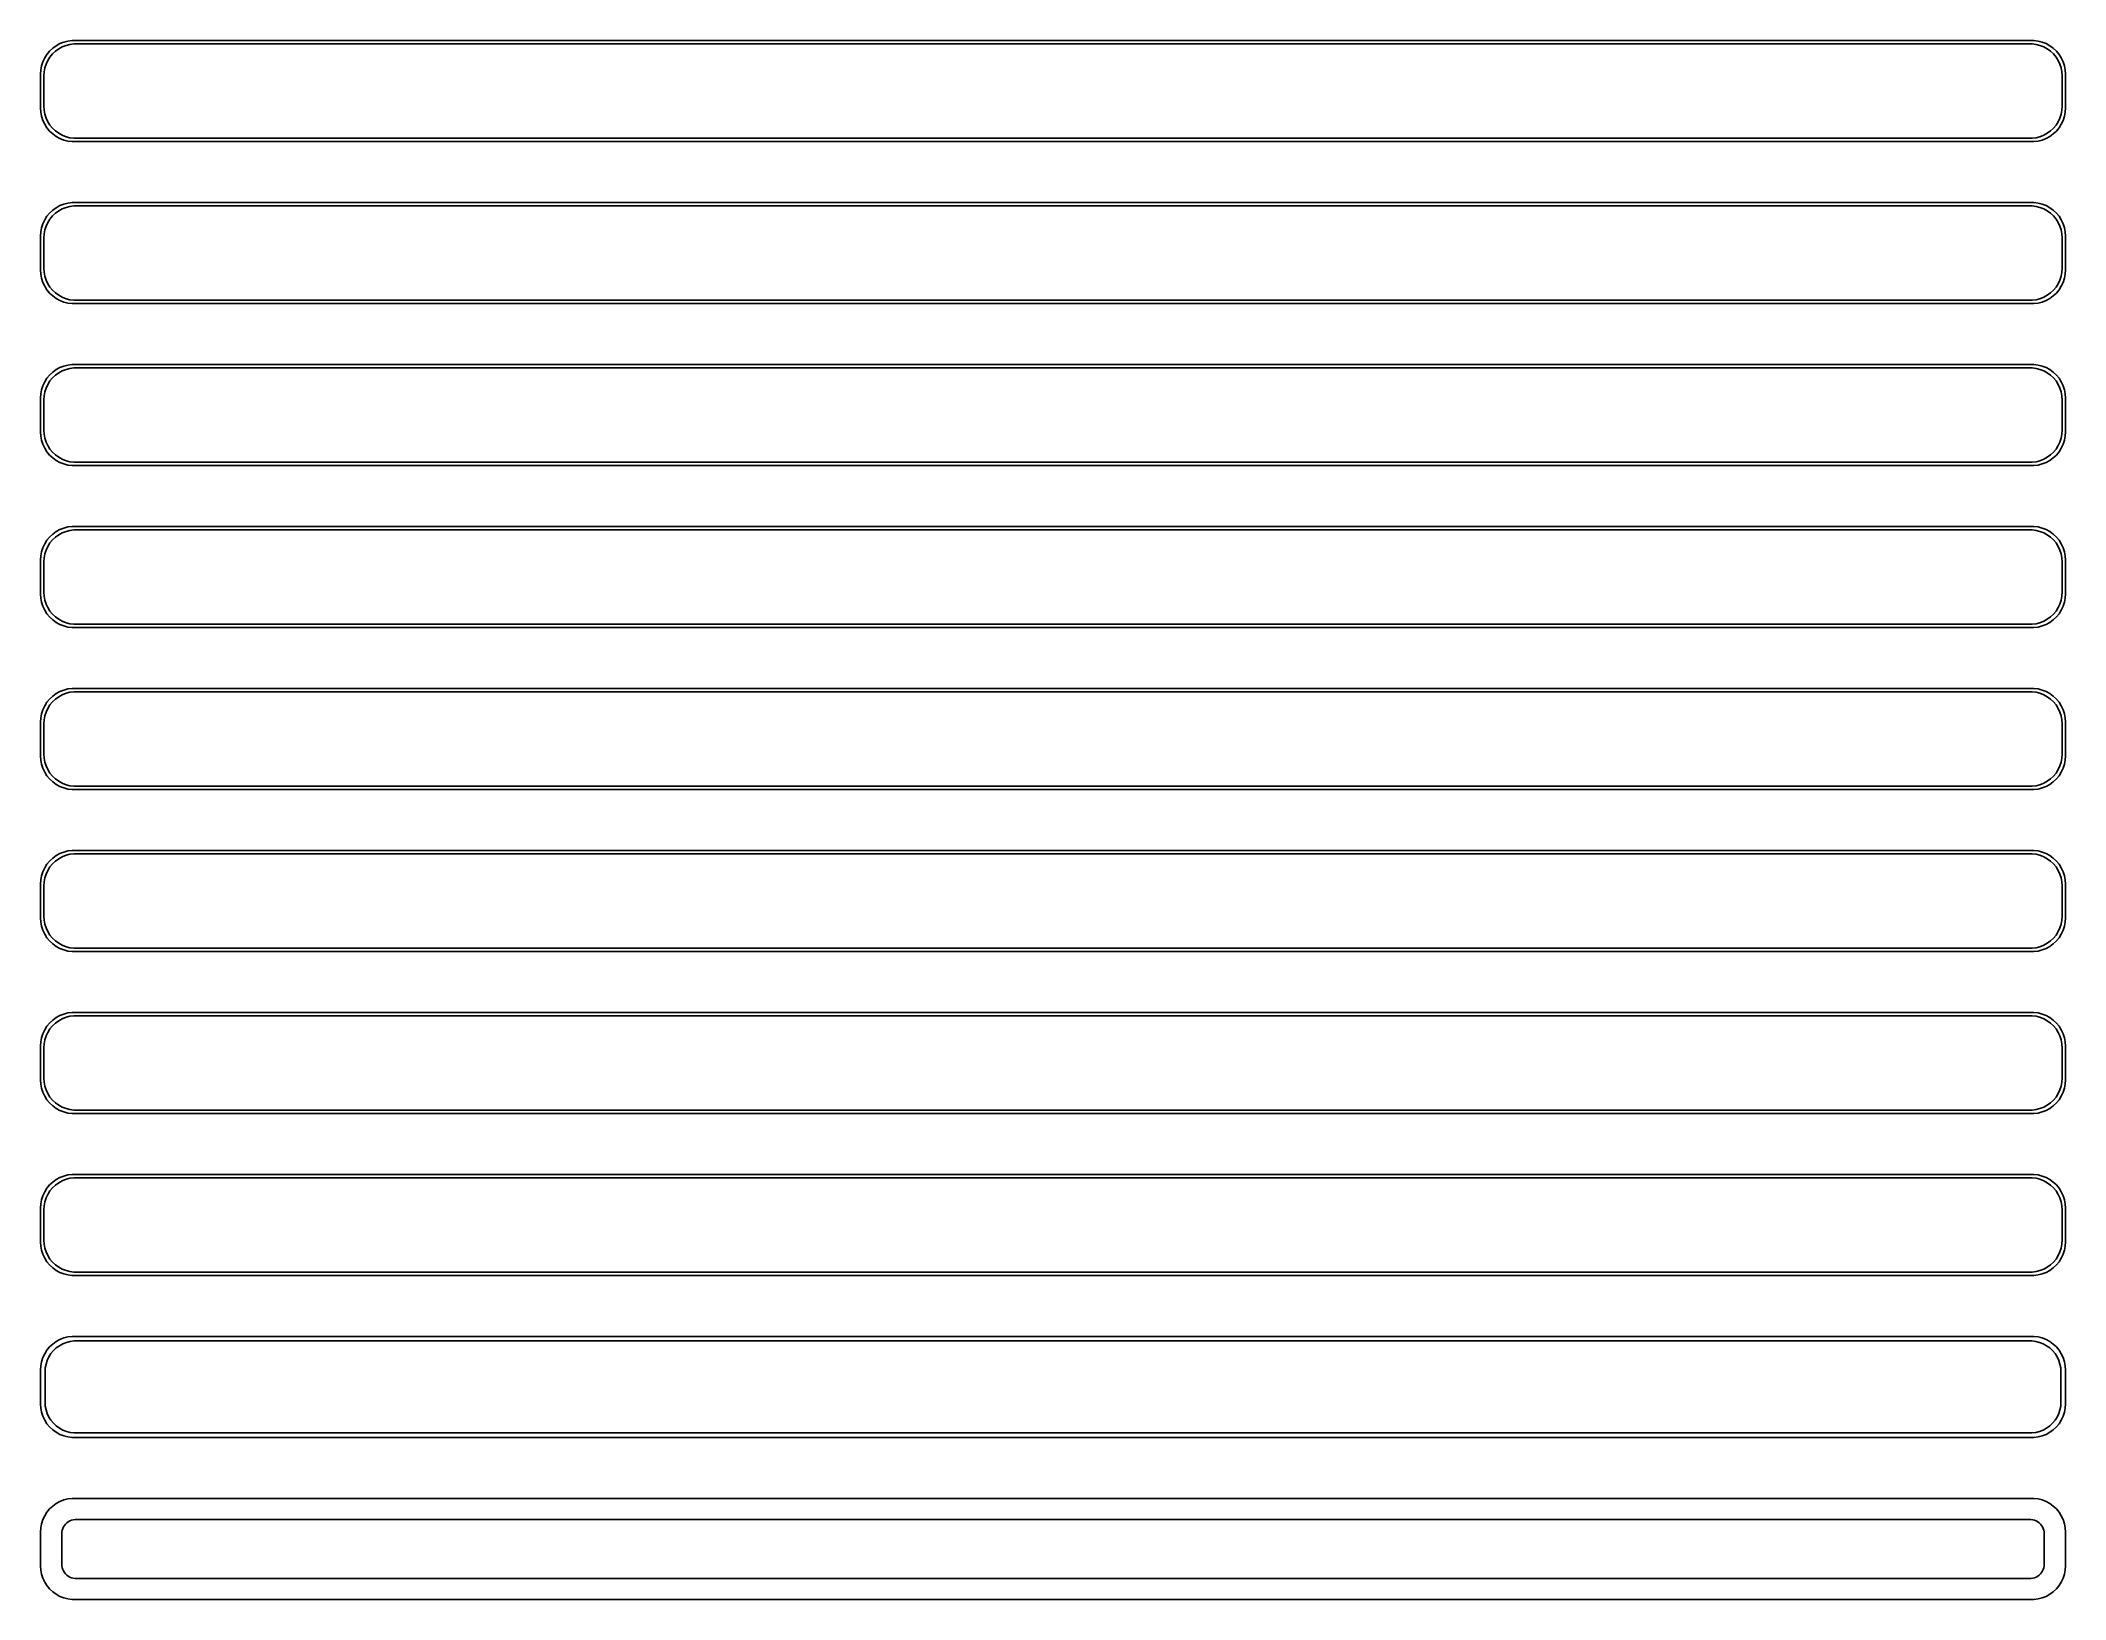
# Model space of a CAD drawing. Header units: metres. Extents: x -150 to 150, y 233 to 463.
import ezdxf

# ---------------------------------------------------------------- set-up
doc = ezdxf.new("R2010")
doc.units = ezdxf.units.M

msp = doc.modelspace()

# ---------------------------------------------------------------- linework, layer by layer
for p, q in [((-148.187, 462.353), (-148.645, 461.923)), ((-147.679, 462.722), (-148.187, 462.353)), ((-147.778, 461.91), (-147.295, 462.261)), ((-147.129, 463.024), (-147.679, 462.722)), ((-147.295, 462.261), (-146.772, 462.548)), ((-146.545, 463.255), (-147.129, 463.024)), ((-146.772, 462.548), (-146.218, 462.768)), ((-145.937, 463.411), (-146.545, 463.255)), ((-146.218, 462.768), (-145.64, 462.916)), ((-145.314, 463.49), (-145.937, 463.411)), ((-145.64, 462.916), (-145.048, 462.991)), ((145.314, 463.49), (-145.314, 463.49)), ((-145.048, 462.991), (145.048, 462.991)), ((145.048, 462.991), (145.64, 462.916)), ((145.937, 463.411), (145.314, 463.49)), ((145.64, 462.916), (146.218, 462.768)), ((146.545, 463.255), (145.937, 463.411)), ((146.218, 462.768), (146.772, 462.548)), ((147.129, 463.024), (146.545, 463.255)), ((146.772, 462.548), (147.295, 462.261)), ((147.679, 462.722), (147.129, 463.024)), ((147.295, 462.261), (147.778, 461.91)), ((148.187, 462.353), (147.679, 462.722)), ((148.645, 461.923), (148.187, 462.353)), ((-149.961, 459.127), (-150, 458.5)), ((-149.843, 459.743), (-149.961, 459.127)), ((-149.649, 460.341), (-149.843, 459.743)), ((-149.382, 460.909), (-149.649, 460.341)), ((-149.463, 458.845), (-149.351, 459.431)), ((-149.045, 461.439), (-149.382, 460.909)), ((-149.351, 459.431), (-149.166, 459.999)), ((-149.166, 459.999), (-148.912, 460.538)), ((-148.645, 461.923), (-149.045, 461.439)), ((-148.912, 460.538), (-148.593, 461.042)), ((-148.593, 461.042), (-148.213, 461.502)), ((-148.213, 461.502), (-147.778, 461.91)), ((147.778, 461.91), (148.213, 461.502)), ((148.213, 461.502), (148.593, 461.042)), ((148.593, 461.042), (148.912, 460.538)), ((149.045, 461.439), (148.645, 461.923)), ((148.912, 460.538), (149.166, 459.999)), ((149.382, 460.909), (149.045, 461.439)), ((149.166, 459.999), (149.351, 459.431)), ((149.351, 459.431), (149.463, 458.845)), ((149.649, 460.341), (149.382, 460.909)), ((149.843, 459.743), (149.649, 460.341)), ((149.961, 459.127), (149.843, 459.743)), ((150, 458.5), (149.961, 459.127)), ((-150, 458.5), (-150, 453.5)), ((-149.5, 458.25), (-149.463, 458.845)), ((-149.5, 453.75), (-149.5, 458.25)), ((149.463, 458.845), (149.5, 458.25)), ((149.5, 458.25), (149.5, 453.75)), ((150, 453.5), (150, 458.5)), ((-150, 453.5), (-149.961, 452.873)), ((-149.463, 453.155), (-149.5, 453.75)), ((-149.351, 452.569), (-149.463, 453.155)), ((149.463, 453.155), (149.351, 452.569)), ((149.5, 453.75), (149.463, 453.155)), ((149.961, 452.873), (150, 453.5)), ((-149.961, 452.873), (-149.843, 452.257)), ((-149.843, 452.257), (-149.649, 451.659)), ((-149.649, 451.659), (-149.382, 451.091)), ((-149.382, 451.091), (-149.045, 450.561)), ((-149.166, 452.001), (-149.351, 452.569)), ((-148.912, 451.462), (-149.166, 452.001)), ((-149.045, 450.561), (-148.645, 450.077)), ((-148.593, 450.958), (-148.912, 451.462)), ((-148.645, 450.077), (-148.187, 449.647)), ((-148.213, 450.498), (-148.593, 450.958)), ((-147.778, 450.09), (-148.213, 450.498)), ((-147.295, 449.739), (-147.778, 450.09)), ((147.778, 450.09), (147.295, 449.739)), ((148.213, 450.498), (147.778, 450.09)), ((148.187, 449.647), (148.645, 450.077)), ((148.593, 450.958), (148.213, 450.498)), ((148.912, 451.462), (148.593, 450.958)), ((148.645, 450.077), (149.045, 450.561)), ((149.166, 452.001), (148.912, 451.462)), ((149.045, 450.561), (149.382, 451.091)), ((149.351, 452.569), (149.166, 452.001)), ((149.382, 451.091), (149.649, 451.659)), ((149.649, 451.659), (149.843, 452.257)), ((149.843, 452.257), (149.961, 452.873)), ((-148.187, 449.647), (-147.679, 449.278)), ((-147.679, 449.278), (-147.129, 448.976)), ((-146.772, 449.452), (-147.295, 449.739)), ((-147.129, 448.976), (-146.545, 448.745)), ((-146.218, 449.232), (-146.772, 449.452)), ((-146.545, 448.745), (-145.937, 448.589)), ((-145.64, 449.084), (-146.218, 449.232)), ((-145.937, 448.589), (-145.314, 448.51)), ((-145.048, 449.009), (-145.64, 449.084)), ((-145.314, 448.51), (145.314, 448.51)), ((145.048, 449.009), (-145.048, 449.009)), ((145.64, 449.084), (145.048, 449.009)), ((145.314, 448.51), (145.937, 448.589)), ((146.218, 449.232), (145.64, 449.084)), ((145.937, 448.589), (146.545, 448.745)), ((146.772, 449.452), (146.218, 449.232)), ((146.545, 448.745), (147.129, 448.976)), ((147.295, 449.739), (146.772, 449.452)), ((147.129, 448.976), (147.679, 449.278)), ((147.679, 449.278), (148.187, 449.647)), ((-148.187, 438.353), (-148.645, 437.923)), ((-147.679, 438.722), (-148.187, 438.353)), ((-147.778, 437.91), (-147.295, 438.261)), ((-147.129, 439.024), (-147.679, 438.722)), ((-147.295, 438.261), (-146.772, 438.548)), ((-146.545, 439.255), (-147.129, 439.024)), ((-146.772, 438.548), (-146.218, 438.768)), ((-145.937, 439.411), (-146.545, 439.255)), ((-146.218, 438.768), (-145.64, 438.916)), ((-145.314, 439.49), (-145.937, 439.411)), ((-145.64, 438.916), (-145.048, 438.991)), ((145.314, 439.49), (-145.314, 439.49)), ((-145.048, 438.991), (145.048, 438.991)), ((145.048, 438.991), (145.64, 438.916)), ((145.937, 439.411), (145.314, 439.49)), ((145.64, 438.916), (146.218, 438.768)), ((146.545, 439.255), (145.937, 439.411)), ((146.218, 438.768), (146.772, 438.548)), ((147.129, 439.024), (146.545, 439.255)), ((146.772, 438.548), (147.295, 438.261)), ((147.679, 438.722), (147.129, 439.024)), ((147.295, 438.261), (147.778, 437.91)), ((148.187, 438.353), (147.679, 438.722)), ((148.645, 437.923), (148.187, 438.353)), ((-149.961, 435.127), (-150, 434.5)), ((-149.843, 435.743), (-149.961, 435.127)), ((-149.649, 436.341), (-149.843, 435.743)), ((-149.382, 436.909), (-149.649, 436.341)), ((-149.463, 434.845), (-149.351, 435.431)), ((-149.045, 437.439), (-149.382, 436.909)), ((-149.351, 435.431), (-149.166, 435.999)), ((-149.166, 435.999), (-148.912, 436.538)), ((-148.645, 437.923), (-149.045, 437.439)), ((-148.912, 436.538), (-148.593, 437.042)), ((-148.593, 437.042), (-148.213, 437.502)), ((-148.213, 437.502), (-147.778, 437.91)), ((147.778, 437.91), (148.213, 437.502)), ((148.213, 437.502), (148.593, 437.042)), ((148.593, 437.042), (148.912, 436.538)), ((149.045, 437.439), (148.645, 437.923)), ((148.912, 436.538), (149.166, 435.999)), ((149.382, 436.909), (149.045, 437.439)), ((149.166, 435.999), (149.351, 435.431)), ((149.351, 435.431), (149.463, 434.845)), ((149.649, 436.341), (149.382, 436.909)), ((149.843, 435.743), (149.649, 436.341)), ((149.961, 435.127), (149.843, 435.743)), ((150, 434.5), (149.961, 435.127)), ((-150, 434.5), (-150, 429.5)), ((-149.5, 434.25), (-149.463, 434.845)), ((-149.5, 429.75), (-149.5, 434.25)), ((149.463, 434.845), (149.5, 434.25)), ((149.5, 434.25), (149.5, 429.75)), ((150, 429.5), (150, 434.5)), ((-150, 429.5), (-149.961, 428.873)), ((-149.463, 429.155), (-149.5, 429.75)), ((-149.351, 428.569), (-149.463, 429.155)), ((149.463, 429.155), (149.351, 428.569)), ((149.5, 429.75), (149.463, 429.155)), ((149.961, 428.873), (150, 429.5)), ((-149.961, 428.873), (-149.843, 428.257)), ((-149.843, 428.257), (-149.649, 427.659)), ((-149.649, 427.659), (-149.382, 427.091)), ((-149.382, 427.091), (-149.045, 426.561)), ((-149.166, 428.001), (-149.351, 428.569)), ((-148.912, 427.462), (-149.166, 428.001)), ((-149.045, 426.561), (-148.645, 426.077)), ((-148.593, 426.958), (-148.912, 427.462)), ((-148.645, 426.077), (-148.187, 425.647)), ((-148.213, 426.498), (-148.593, 426.958)), ((-147.778, 426.09), (-148.213, 426.498)), ((-147.295, 425.739), (-147.778, 426.09)), ((147.778, 426.09), (147.295, 425.739)), ((148.213, 426.498), (147.778, 426.09)), ((148.187, 425.647), (148.645, 426.077)), ((148.593, 426.958), (148.213, 426.498)), ((148.912, 427.462), (148.593, 426.958)), ((148.645, 426.077), (149.045, 426.561)), ((149.166, 428.001), (148.912, 427.462)), ((149.045, 426.561), (149.382, 427.091)), ((149.351, 428.569), (149.166, 428.001)), ((149.382, 427.091), (149.649, 427.659)), ((149.649, 427.659), (149.843, 428.257)), ((149.843, 428.257), (149.961, 428.873)), ((-148.187, 425.647), (-147.679, 425.278)), ((-147.679, 425.278), (-147.129, 424.976)), ((-146.772, 425.452), (-147.295, 425.739)), ((-147.129, 424.976), (-146.545, 424.745)), ((-146.218, 425.232), (-146.772, 425.452)), ((-146.545, 424.745), (-145.937, 424.589)), ((-145.64, 425.084), (-146.218, 425.232)), ((-145.937, 424.589), (-145.314, 424.51)), ((-145.048, 425.009), (-145.64, 425.084)), ((-145.314, 424.51), (145.314, 424.51)), ((145.048, 425.009), (-145.048, 425.009)), ((145.64, 425.084), (145.048, 425.009)), ((145.314, 424.51), (145.937, 424.589)), ((146.218, 425.232), (145.64, 425.084)), ((145.937, 424.589), (146.545, 424.745)), ((146.772, 425.452), (146.218, 425.232)), ((146.545, 424.745), (147.129, 424.976)), ((147.295, 425.739), (146.772, 425.452)), ((147.129, 424.976), (147.679, 425.278)), ((147.679, 425.278), (148.187, 425.647)), ((-148.187, 414.353), (-148.645, 413.923)), ((-147.679, 414.722), (-148.187, 414.353)), ((-147.778, 413.91), (-147.295, 414.261)), ((-147.129, 415.024), (-147.679, 414.722)), ((-147.295, 414.261), (-146.772, 414.548)), ((-146.545, 415.255), (-147.129, 415.024)), ((-146.772, 414.548), (-146.218, 414.768)), ((-145.937, 415.411), (-146.545, 415.255)), ((-146.218, 414.768), (-145.64, 414.916)), ((-145.314, 415.49), (-145.937, 415.411)), ((-145.64, 414.916), (-145.048, 414.991)), ((145.314, 415.49), (-145.314, 415.49)), ((-145.048, 414.991), (145.048, 414.991)), ((145.048, 414.991), (145.64, 414.916)), ((145.937, 415.411), (145.314, 415.49)), ((145.64, 414.916), (146.218, 414.768)), ((146.545, 415.255), (145.937, 415.411)), ((146.218, 414.768), (146.772, 414.548)), ((147.129, 415.024), (146.545, 415.255)), ((146.772, 414.548), (147.295, 414.261)), ((147.679, 414.722), (147.129, 415.024)), ((147.295, 414.261), (147.778, 413.91)), ((148.187, 414.353), (147.679, 414.722)), ((148.645, 413.923), (148.187, 414.353)), ((-149.961, 411.127), (-150, 410.5)), ((-149.843, 411.743), (-149.961, 411.127)), ((-149.649, 412.341), (-149.843, 411.743)), ((-149.382, 412.909), (-149.649, 412.341)), ((-149.463, 410.845), (-149.351, 411.431)), ((-149.045, 413.439), (-149.382, 412.909)), ((-149.351, 411.431), (-149.166, 411.999)), ((-149.166, 411.999), (-148.912, 412.538)), ((-148.645, 413.923), (-149.045, 413.439)), ((-148.912, 412.538), (-148.593, 413.042)), ((-148.593, 413.042), (-148.213, 413.502)), ((-148.213, 413.502), (-147.778, 413.91)), ((147.778, 413.91), (148.213, 413.502)), ((148.213, 413.502), (148.593, 413.042)), ((148.593, 413.042), (148.912, 412.538)), ((149.045, 413.439), (148.645, 413.923)), ((148.912, 412.538), (149.166, 411.999)), ((149.382, 412.909), (149.045, 413.439)), ((149.166, 411.999), (149.351, 411.431)), ((149.351, 411.431), (149.463, 410.845)), ((149.649, 412.341), (149.382, 412.909)), ((149.843, 411.743), (149.649, 412.341)), ((149.961, 411.127), (149.843, 411.743)), ((150, 410.5), (149.961, 411.127)), ((-150, 410.5), (-150, 405.5)), ((-149.5, 410.25), (-149.463, 410.845)), ((-149.5, 405.75), (-149.5, 410.25)), ((149.463, 410.845), (149.5, 410.25)), ((149.5, 410.25), (149.5, 405.75)), ((150, 405.5), (150, 410.5)), ((-150, 405.5), (-149.961, 404.873)), ((-149.463, 405.155), (-149.5, 405.75)), ((-149.351, 404.569), (-149.463, 405.155)), ((149.463, 405.155), (149.351, 404.569)), ((149.5, 405.75), (149.463, 405.155)), ((149.961, 404.873), (150, 405.5)), ((-149.961, 404.873), (-149.843, 404.257)), ((-149.843, 404.257), (-149.649, 403.659)), ((-149.649, 403.659), (-149.382, 403.091)), ((-149.382, 403.091), (-149.045, 402.561)), ((-149.166, 404.001), (-149.351, 404.569)), ((-148.912, 403.462), (-149.166, 404.001)), ((-149.045, 402.561), (-148.645, 402.077)), ((-148.593, 402.958), (-148.912, 403.462)), ((-148.645, 402.077), (-148.187, 401.647)), ((-148.213, 402.498), (-148.593, 402.958)), ((-147.778, 402.09), (-148.213, 402.498)), ((-147.295, 401.739), (-147.778, 402.09)), ((147.778, 402.09), (147.295, 401.739)), ((148.213, 402.498), (147.778, 402.09)), ((148.187, 401.647), (148.645, 402.077)), ((148.593, 402.958), (148.213, 402.498)), ((148.912, 403.462), (148.593, 402.958)), ((148.645, 402.077), (149.045, 402.561)), ((149.166, 404.001), (148.912, 403.462)), ((149.045, 402.561), (149.382, 403.091)), ((149.351, 404.569), (149.166, 404.001)), ((149.382, 403.091), (149.649, 403.659)), ((149.649, 403.659), (149.843, 404.257)), ((149.843, 404.257), (149.961, 404.873)), ((-148.187, 401.647), (-147.679, 401.278)), ((-147.679, 401.278), (-147.129, 400.976)), ((-146.772, 401.452), (-147.295, 401.739)), ((-147.129, 400.976), (-146.545, 400.745)), ((-146.218, 401.232), (-146.772, 401.452)), ((-146.545, 400.745), (-145.937, 400.589)), ((-145.64, 401.084), (-146.218, 401.232)), ((-145.937, 400.589), (-145.314, 400.51)), ((-145.048, 401.009), (-145.64, 401.084)), ((-145.314, 400.51), (145.314, 400.51)), ((145.048, 401.009), (-145.048, 401.009)), ((145.64, 401.084), (145.048, 401.009)), ((145.314, 400.51), (145.937, 400.589)), ((146.218, 401.232), (145.64, 401.084)), ((145.937, 400.589), (146.545, 400.745)), ((146.772, 401.452), (146.218, 401.232)), ((146.545, 400.745), (147.129, 400.976)), ((147.295, 401.739), (146.772, 401.452)), ((147.129, 400.976), (147.679, 401.278)), ((147.679, 401.278), (148.187, 401.647)), ((-148.187, 390.353), (-148.645, 389.923)), ((-147.679, 390.722), (-148.187, 390.353)), ((-147.778, 389.91), (-147.295, 390.261)), ((-147.129, 391.024), (-147.679, 390.722)), ((-147.295, 390.261), (-146.772, 390.548)), ((-146.545, 391.255), (-147.129, 391.024)), ((-146.772, 390.548), (-146.218, 390.768)), ((-145.937, 391.411), (-146.545, 391.255)), ((-146.218, 390.768), (-145.64, 390.916)), ((-145.314, 391.49), (-145.937, 391.411)), ((-145.64, 390.916), (-145.048, 390.991)), ((145.314, 391.49), (-145.314, 391.49)), ((-145.048, 390.991), (145.048, 390.991)), ((145.048, 390.991), (145.64, 390.916)), ((145.937, 391.411), (145.314, 391.49)), ((145.64, 390.916), (146.218, 390.768)), ((146.545, 391.255), (145.937, 391.411)), ((146.218, 390.768), (146.772, 390.548)), ((147.129, 391.024), (146.545, 391.255)), ((146.772, 390.548), (147.295, 390.261)), ((147.679, 390.722), (147.129, 391.024)), ((147.295, 390.261), (147.778, 389.91)), ((148.187, 390.353), (147.679, 390.722)), ((148.645, 389.923), (148.187, 390.353)), ((-149.961, 387.127), (-150, 386.5)), ((-149.843, 387.743), (-149.961, 387.127)), ((-149.649, 388.341), (-149.843, 387.743)), ((-149.382, 388.909), (-149.649, 388.341)), ((-149.463, 386.845), (-149.351, 387.431)), ((-149.045, 389.439), (-149.382, 388.909)), ((-149.351, 387.431), (-149.166, 387.999)), ((-149.166, 387.999), (-148.912, 388.538)), ((-148.645, 389.923), (-149.045, 389.439)), ((-148.912, 388.538), (-148.593, 389.042)), ((-148.593, 389.042), (-148.213, 389.502)), ((-148.213, 389.502), (-147.778, 389.91)), ((147.778, 389.91), (148.213, 389.502)), ((148.213, 389.502), (148.593, 389.042)), ((148.593, 389.042), (148.912, 388.538)), ((149.045, 389.439), (148.645, 389.923)), ((148.912, 388.538), (149.166, 387.999)), ((149.382, 388.909), (149.045, 389.439)), ((149.166, 387.999), (149.351, 387.431)), ((149.351, 387.431), (149.463, 386.845)), ((149.649, 388.341), (149.382, 388.909)), ((149.843, 387.743), (149.649, 388.341)), ((149.961, 387.127), (149.843, 387.743)), ((150, 386.5), (149.961, 387.127)), ((-150, 386.5), (-150, 381.5)), ((-149.5, 386.25), (-149.463, 386.845)), ((-149.5, 381.75), (-149.5, 386.25)), ((149.463, 386.845), (149.5, 386.25)), ((149.5, 386.25), (149.5, 381.75)), ((150, 381.5), (150, 386.5)), ((-150, 381.5), (-149.961, 380.873)), ((-149.463, 381.155), (-149.5, 381.75)), ((-149.351, 380.569), (-149.463, 381.155)), ((149.463, 381.155), (149.351, 380.569)), ((149.5, 381.75), (149.463, 381.155)), ((149.961, 380.873), (150, 381.5)), ((-149.961, 380.873), (-149.843, 380.257)), ((-149.843, 380.257), (-149.649, 379.659)), ((-149.649, 379.659), (-149.382, 379.091)), ((-149.382, 379.091), (-149.045, 378.561)), ((-149.166, 380.001), (-149.351, 380.569)), ((-148.912, 379.462), (-149.166, 380.001)), ((-149.045, 378.561), (-148.645, 378.077)), ((-148.593, 378.958), (-148.912, 379.462)), ((-148.645, 378.077), (-148.187, 377.647)), ((-148.213, 378.498), (-148.593, 378.958)), ((-147.778, 378.09), (-148.213, 378.498)), ((-147.295, 377.739), (-147.778, 378.09)), ((147.778, 378.09), (147.295, 377.739)), ((148.213, 378.498), (147.778, 378.09)), ((148.187, 377.647), (148.645, 378.077)), ((148.593, 378.958), (148.213, 378.498)), ((148.912, 379.462), (148.593, 378.958)), ((148.645, 378.077), (149.045, 378.561)), ((149.166, 380.001), (148.912, 379.462)), ((149.045, 378.561), (149.382, 379.091)), ((149.351, 380.569), (149.166, 380.001)), ((149.382, 379.091), (149.649, 379.659)), ((149.649, 379.659), (149.843, 380.257)), ((149.843, 380.257), (149.961, 380.873)), ((-148.187, 377.647), (-147.679, 377.278)), ((-147.679, 377.278), (-147.129, 376.976)), ((-146.772, 377.452), (-147.295, 377.739)), ((-147.129, 376.976), (-146.545, 376.745)), ((-146.218, 377.232), (-146.772, 377.452)), ((-146.545, 376.745), (-145.937, 376.589)), ((-145.64, 377.084), (-146.218, 377.232)), ((-145.937, 376.589), (-145.314, 376.51)), ((-145.048, 377.009), (-145.64, 377.084)), ((-145.314, 376.51), (145.314, 376.51)), ((145.048, 377.009), (-145.048, 377.009)), ((145.64, 377.084), (145.048, 377.009)), ((145.314, 376.51), (145.937, 376.589)), ((146.218, 377.232), (145.64, 377.084)), ((145.937, 376.589), (146.545, 376.745)), ((146.772, 377.452), (146.218, 377.232)), ((146.545, 376.745), (147.129, 376.976)), ((147.295, 377.739), (146.772, 377.452)), ((147.129, 376.976), (147.679, 377.278)), ((147.679, 377.278), (148.187, 377.647)), ((-148.187, 366.353), (-148.645, 365.923)), ((-147.679, 366.722), (-148.187, 366.353)), ((-147.778, 365.91), (-147.295, 366.261)), ((-147.129, 367.024), (-147.679, 366.722)), ((-147.295, 366.261), (-146.772, 366.548)), ((-146.545, 367.255), (-147.129, 367.024)), ((-146.772, 366.548), (-146.218, 366.768)), ((-145.937, 367.411), (-146.545, 367.255)), ((-146.218, 366.768), (-145.64, 366.916)), ((-145.314, 367.49), (-145.937, 367.411)), ((-145.64, 366.916), (-145.048, 366.991)), ((145.314, 367.49), (-145.314, 367.49)), ((-145.048, 366.991), (145.048, 366.991)), ((145.048, 366.991), (145.64, 366.916)), ((145.937, 367.411), (145.314, 367.49)), ((145.64, 366.916), (146.218, 366.768)), ((146.545, 367.255), (145.937, 367.411)), ((146.218, 366.768), (146.772, 366.548)), ((147.129, 367.024), (146.545, 367.255)), ((146.772, 366.548), (147.295, 366.261)), ((147.679, 366.722), (147.129, 367.024)), ((147.295, 366.261), (147.778, 365.91)), ((148.187, 366.353), (147.679, 366.722)), ((148.645, 365.923), (148.187, 366.353)), ((-149.961, 363.127), (-150, 362.5)), ((-149.843, 363.743), (-149.961, 363.127)), ((-149.649, 364.341), (-149.843, 363.743)), ((-149.382, 364.909), (-149.649, 364.341)), ((-149.463, 362.845), (-149.351, 363.431)), ((-149.045, 365.439), (-149.382, 364.909)), ((-149.351, 363.431), (-149.166, 363.999)), ((-149.166, 363.999), (-148.912, 364.538)), ((-148.645, 365.923), (-149.045, 365.439)), ((-148.912, 364.538), (-148.593, 365.042)), ((-148.593, 365.042), (-148.213, 365.502)), ((-148.213, 365.502), (-147.778, 365.91)), ((147.778, 365.91), (148.213, 365.502)), ((148.213, 365.502), (148.593, 365.042)), ((148.593, 365.042), (148.912, 364.538)), ((149.045, 365.439), (148.645, 365.923)), ((148.912, 364.538), (149.166, 363.999)), ((149.382, 364.909), (149.045, 365.439)), ((149.166, 363.999), (149.351, 363.431)), ((149.351, 363.431), (149.463, 362.845)), ((149.649, 364.341), (149.382, 364.909)), ((149.843, 363.743), (149.649, 364.341)), ((149.961, 363.127), (149.843, 363.743)), ((150, 362.5), (149.961, 363.127)), ((-150, 362.5), (-150, 357.5)), ((-149.5, 362.25), (-149.463, 362.845)), ((-149.5, 357.75), (-149.5, 362.25)), ((149.463, 362.845), (149.5, 362.25)), ((149.5, 362.25), (149.5, 357.75)), ((150, 357.5), (150, 362.5)), ((-150, 357.5), (-149.961, 356.873)), ((-149.463, 357.155), (-149.5, 357.75)), ((-149.351, 356.569), (-149.463, 357.155)), ((149.463, 357.155), (149.351, 356.569)), ((149.5, 357.75), (149.463, 357.155)), ((149.961, 356.873), (150, 357.5)), ((-149.961, 356.873), (-149.843, 356.257)), ((-149.843, 356.257), (-149.649, 355.659)), ((-149.649, 355.659), (-149.382, 355.091)), ((-149.382, 355.091), (-149.045, 354.561)), ((-149.166, 356.001), (-149.351, 356.569)), ((-148.912, 355.462), (-149.166, 356.001)), ((-149.045, 354.561), (-148.645, 354.077)), ((-148.593, 354.958), (-148.912, 355.462)), ((-148.645, 354.077), (-148.187, 353.647)), ((-148.213, 354.498), (-148.593, 354.958)), ((-147.778, 354.09), (-148.213, 354.498)), ((-147.295, 353.739), (-147.778, 354.09)), ((147.778, 354.09), (147.295, 353.739)), ((148.213, 354.498), (147.778, 354.09)), ((148.187, 353.647), (148.645, 354.077)), ((148.593, 354.958), (148.213, 354.498)), ((148.912, 355.462), (148.593, 354.958)), ((148.645, 354.077), (149.045, 354.561)), ((149.166, 356.001), (148.912, 355.462)), ((149.045, 354.561), (149.382, 355.091)), ((149.351, 356.569), (149.166, 356.001)), ((149.382, 355.091), (149.649, 355.659)), ((149.649, 355.659), (149.843, 356.257)), ((149.843, 356.257), (149.961, 356.873)), ((-148.187, 353.647), (-147.679, 353.278)), ((-147.679, 353.278), (-147.129, 352.976)), ((-146.772, 353.452), (-147.295, 353.739)), ((-147.129, 352.976), (-146.545, 352.745)), ((-146.218, 353.232), (-146.772, 353.452)), ((-146.545, 352.745), (-145.937, 352.589)), ((-145.64, 353.084), (-146.218, 353.232)), ((-145.937, 352.589), (-145.314, 352.51)), ((-145.048, 353.009), (-145.64, 353.084)), ((-145.314, 352.51), (145.314, 352.51)), ((145.048, 353.009), (-145.048, 353.009)), ((145.64, 353.084), (145.048, 353.009)), ((145.314, 352.51), (145.937, 352.589)), ((146.218, 353.232), (145.64, 353.084)), ((145.937, 352.589), (146.545, 352.745)), ((146.772, 353.452), (146.218, 353.232)), ((146.545, 352.745), (147.129, 352.976)), ((147.295, 353.739), (146.772, 353.452)), ((147.129, 352.976), (147.679, 353.278)), ((147.679, 353.278), (148.187, 353.647)), ((-148.187, 342.353), (-148.645, 341.923)), ((-147.679, 342.722), (-148.187, 342.353)), ((-147.778, 341.91), (-147.295, 342.261)), ((-147.129, 343.024), (-147.679, 342.722)), ((-147.295, 342.261), (-146.772, 342.548)), ((-146.545, 343.255), (-147.129, 343.024)), ((-146.772, 342.548), (-146.218, 342.768)), ((-145.937, 343.411), (-146.545, 343.255)), ((-146.218, 342.768), (-145.64, 342.916)), ((-145.314, 343.49), (-145.937, 343.411)), ((-145.64, 342.916), (-145.048, 342.991)), ((145.314, 343.49), (-145.314, 343.49)), ((-145.048, 342.991), (145.048, 342.991)), ((145.048, 342.991), (145.64, 342.916)), ((145.937, 343.411), (145.314, 343.49)), ((145.64, 342.916), (146.218, 342.768)), ((146.545, 343.255), (145.937, 343.411)), ((146.218, 342.768), (146.772, 342.548)), ((147.129, 343.024), (146.545, 343.255)), ((146.772, 342.548), (147.295, 342.261)), ((147.679, 342.722), (147.129, 343.024)), ((147.295, 342.261), (147.778, 341.91)), ((148.187, 342.353), (147.679, 342.722)), ((148.645, 341.923), (148.187, 342.353)), ((-149.961, 339.127), (-150, 338.5)), ((-149.843, 339.743), (-149.961, 339.127)), ((-149.649, 340.341), (-149.843, 339.743)), ((-149.382, 340.909), (-149.649, 340.341)), ((-149.463, 338.845), (-149.351, 339.431)), ((-149.045, 341.439), (-149.382, 340.909)), ((-149.351, 339.431), (-149.166, 339.999)), ((-149.166, 339.999), (-148.912, 340.538)), ((-148.645, 341.923), (-149.045, 341.439)), ((-148.912, 340.538), (-148.593, 341.042)), ((-148.593, 341.042), (-148.213, 341.502)), ((-148.213, 341.502), (-147.778, 341.91)), ((147.778, 341.91), (148.213, 341.502)), ((148.213, 341.502), (148.593, 341.042)), ((148.593, 341.042), (148.912, 340.538)), ((149.045, 341.439), (148.645, 341.923)), ((148.912, 340.538), (149.166, 339.999)), ((149.382, 340.909), (149.045, 341.439)), ((149.166, 339.999), (149.351, 339.431)), ((149.351, 339.431), (149.463, 338.845)), ((149.649, 340.341), (149.382, 340.909)), ((149.843, 339.743), (149.649, 340.341)), ((149.961, 339.127), (149.843, 339.743)), ((150, 338.5), (149.961, 339.127)), ((-150, 338.5), (-150, 333.5)), ((-149.5, 338.25), (-149.463, 338.845)), ((-149.5, 333.75), (-149.5, 338.25)), ((149.463, 338.845), (149.5, 338.25)), ((149.5, 338.25), (149.5, 333.75)), ((150, 333.5), (150, 338.5)), ((-150, 333.5), (-149.961, 332.873)), ((-149.463, 333.155), (-149.5, 333.75)), ((-149.351, 332.569), (-149.463, 333.155)), ((149.463, 333.155), (149.351, 332.569)), ((149.5, 333.75), (149.463, 333.155)), ((149.961, 332.873), (150, 333.5)), ((-149.961, 332.873), (-149.843, 332.257)), ((-149.843, 332.257), (-149.649, 331.659)), ((-149.649, 331.659), (-149.382, 331.091)), ((-149.382, 331.091), (-149.045, 330.561)), ((-149.166, 332.001), (-149.351, 332.569)), ((-148.912, 331.462), (-149.166, 332.001)), ((-149.045, 330.561), (-148.645, 330.077)), ((-148.593, 330.958), (-148.912, 331.462)), ((-148.645, 330.077), (-148.187, 329.647)), ((-148.213, 330.498), (-148.593, 330.958)), ((-147.778, 330.09), (-148.213, 330.498)), ((-147.295, 329.739), (-147.778, 330.09)), ((147.778, 330.09), (147.295, 329.739)), ((148.213, 330.498), (147.778, 330.09)), ((148.187, 329.647), (148.645, 330.077)), ((148.593, 330.958), (148.213, 330.498)), ((148.912, 331.462), (148.593, 330.958)), ((148.645, 330.077), (149.045, 330.561)), ((149.166, 332.001), (148.912, 331.462)), ((149.045, 330.561), (149.382, 331.091)), ((149.351, 332.569), (149.166, 332.001)), ((149.382, 331.091), (149.649, 331.659)), ((149.649, 331.659), (149.843, 332.257)), ((149.843, 332.257), (149.961, 332.873)), ((-148.187, 329.647), (-147.679, 329.278)), ((-147.679, 329.278), (-147.129, 328.976)), ((-146.772, 329.452), (-147.295, 329.739)), ((-147.129, 328.976), (-146.545, 328.745)), ((-146.218, 329.232), (-146.772, 329.452)), ((-146.545, 328.745), (-145.937, 328.589)), ((-145.64, 329.084), (-146.218, 329.232)), ((-145.937, 328.589), (-145.314, 328.51)), ((-145.048, 329.009), (-145.64, 329.084)), ((-145.314, 328.51), (145.314, 328.51)), ((145.048, 329.009), (-145.048, 329.009)), ((145.64, 329.084), (145.048, 329.009)), ((145.314, 328.51), (145.937, 328.589)), ((146.218, 329.232), (145.64, 329.084)), ((145.937, 328.589), (146.545, 328.745)), ((146.772, 329.452), (146.218, 329.232)), ((146.545, 328.745), (147.129, 328.976)), ((147.295, 329.739), (146.772, 329.452)), ((147.129, 328.976), (147.679, 329.278)), ((147.679, 329.278), (148.187, 329.647)), ((-148.187, 318.353), (-148.645, 317.923)), ((-147.679, 318.722), (-148.187, 318.353)), ((-147.778, 317.91), (-147.295, 318.261)), ((-147.129, 319.024), (-147.679, 318.722)), ((-147.295, 318.261), (-146.772, 318.548)), ((-146.545, 319.255), (-147.129, 319.024)), ((-146.772, 318.548), (-146.218, 318.768)), ((-145.937, 319.411), (-146.545, 319.255)), ((-146.218, 318.768), (-145.64, 318.916)), ((-145.314, 319.49), (-145.937, 319.411)), ((-145.64, 318.916), (-145.048, 318.991)), ((145.314, 319.49), (-145.314, 319.49)), ((-145.048, 318.991), (145.048, 318.991)), ((145.048, 318.991), (145.64, 318.916)), ((145.937, 319.411), (145.314, 319.49)), ((145.64, 318.916), (146.218, 318.768)), ((146.545, 319.255), (145.937, 319.411)), ((146.218, 318.768), (146.772, 318.548)), ((147.129, 319.024), (146.545, 319.255)), ((146.772, 318.548), (147.295, 318.261)), ((147.679, 318.722), (147.129, 319.024)), ((147.295, 318.261), (147.778, 317.91)), ((148.187, 318.353), (147.679, 318.722)), ((148.645, 317.923), (148.187, 318.353)), ((-149.961, 315.127), (-150, 314.5)), ((-149.843, 315.743), (-149.961, 315.127)), ((-149.649, 316.341), (-149.843, 315.743)), ((-149.382, 316.909), (-149.649, 316.341)), ((-149.463, 314.845), (-149.351, 315.431)), ((-149.045, 317.439), (-149.382, 316.909)), ((-149.351, 315.431), (-149.166, 315.999)), ((-149.166, 315.999), (-148.912, 316.538)), ((-148.645, 317.923), (-149.045, 317.439)), ((-148.912, 316.538), (-148.593, 317.042)), ((-148.593, 317.042), (-148.213, 317.502)), ((-148.213, 317.502), (-147.778, 317.91)), ((147.778, 317.91), (148.213, 317.502)), ((148.213, 317.502), (148.593, 317.042)), ((148.593, 317.042), (148.912, 316.538)), ((149.045, 317.439), (148.645, 317.923)), ((148.912, 316.538), (149.166, 315.999)), ((149.382, 316.909), (149.045, 317.439)), ((149.166, 315.999), (149.351, 315.431)), ((149.351, 315.431), (149.463, 314.845)), ((149.649, 316.341), (149.382, 316.909)), ((149.843, 315.743), (149.649, 316.341)), ((149.961, 315.127), (149.843, 315.743)), ((150, 314.5), (149.961, 315.127)), ((-150, 314.5), (-150, 309.5)), ((-149.5, 314.25), (-149.463, 314.845)), ((-149.5, 309.75), (-149.5, 314.25)), ((149.463, 314.845), (149.5, 314.25)), ((149.5, 314.25), (149.5, 309.75)), ((150, 309.5), (150, 314.5)), ((-150, 309.5), (-149.961, 308.873)), ((-149.463, 309.155), (-149.5, 309.75)), ((-149.351, 308.569), (-149.463, 309.155)), ((149.463, 309.155), (149.351, 308.569)), ((149.5, 309.75), (149.463, 309.155)), ((149.961, 308.873), (150, 309.5)), ((-149.961, 308.873), (-149.843, 308.257)), ((-149.843, 308.257), (-149.649, 307.659)), ((-149.649, 307.659), (-149.382, 307.091)), ((-149.382, 307.091), (-149.045, 306.561)), ((-149.166, 308.001), (-149.351, 308.569)), ((-148.912, 307.462), (-149.166, 308.001)), ((-149.045, 306.561), (-148.645, 306.077)), ((-148.593, 306.958), (-148.912, 307.462)), ((-148.645, 306.077), (-148.187, 305.647)), ((-148.213, 306.498), (-148.593, 306.958)), ((-147.778, 306.09), (-148.213, 306.498)), ((-147.295, 305.739), (-147.778, 306.09)), ((147.778, 306.09), (147.295, 305.739)), ((148.213, 306.498), (147.778, 306.09)), ((148.187, 305.647), (148.645, 306.077)), ((148.593, 306.958), (148.213, 306.498)), ((148.912, 307.462), (148.593, 306.958)), ((148.645, 306.077), (149.045, 306.561)), ((149.166, 308.001), (148.912, 307.462)), ((149.045, 306.561), (149.382, 307.091)), ((149.351, 308.569), (149.166, 308.001)), ((149.382, 307.091), (149.649, 307.659)), ((149.649, 307.659), (149.843, 308.257)), ((149.843, 308.257), (149.961, 308.873)), ((-148.187, 305.647), (-147.679, 305.278)), ((-147.679, 305.278), (-147.129, 304.976)), ((-146.772, 305.452), (-147.295, 305.739)), ((-147.129, 304.976), (-146.545, 304.745)), ((-146.218, 305.232), (-146.772, 305.452)), ((-146.545, 304.745), (-145.937, 304.589)), ((-145.64, 305.084), (-146.218, 305.232)), ((-145.937, 304.589), (-145.314, 304.51)), ((-145.048, 305.009), (-145.64, 305.084)), ((-145.314, 304.51), (145.314, 304.51)), ((145.048, 305.009), (-145.048, 305.009)), ((145.64, 305.084), (145.048, 305.009)), ((145.314, 304.51), (145.937, 304.589)), ((146.218, 305.232), (145.64, 305.084)), ((145.937, 304.589), (146.545, 304.745)), ((146.772, 305.452), (146.218, 305.232)), ((146.545, 304.745), (147.129, 304.976)), ((147.295, 305.739), (146.772, 305.452)), ((147.129, 304.976), (147.679, 305.278)), ((147.679, 305.278), (148.187, 305.647)), ((-148.187, 294.353), (-148.645, 293.923)), ((-147.679, 294.722), (-148.187, 294.353)), ((-147.778, 293.91), (-147.295, 294.261)), ((-147.129, 295.024), (-147.679, 294.722)), ((-147.295, 294.261), (-146.772, 294.548)), ((-146.545, 295.255), (-147.129, 295.024)), ((-146.772, 294.548), (-146.218, 294.768)), ((-145.937, 295.411), (-146.545, 295.255)), ((-146.218, 294.768), (-145.64, 294.916)), ((-145.314, 295.49), (-145.937, 295.411)), ((-145.64, 294.916), (-145.048, 294.991)), ((145.314, 295.49), (-145.314, 295.49)), ((-145.048, 294.991), (145.048, 294.991)), ((145.048, 294.991), (145.64, 294.916)), ((145.937, 295.411), (145.314, 295.49)), ((145.64, 294.916), (146.218, 294.768)), ((146.545, 295.255), (145.937, 295.411)), ((146.218, 294.768), (146.772, 294.548)), ((147.129, 295.024), (146.545, 295.255)), ((146.772, 294.548), (147.295, 294.261)), ((147.679, 294.722), (147.129, 295.024)), ((147.295, 294.261), (147.778, 293.91)), ((148.187, 294.353), (147.679, 294.722)), ((148.645, 293.923), (148.187, 294.353)), ((-149.961, 291.127), (-150, 290.5)), ((-149.843, 291.743), (-149.961, 291.127)), ((-149.649, 292.341), (-149.843, 291.743)), ((-149.382, 292.909), (-149.649, 292.341)), ((-149.463, 290.845), (-149.351, 291.431)), ((-149.045, 293.439), (-149.382, 292.909)), ((-149.351, 291.431), (-149.166, 291.999)), ((-149.166, 291.999), (-148.912, 292.538)), ((-148.645, 293.923), (-149.045, 293.439)), ((-148.912, 292.538), (-148.593, 293.042)), ((-148.593, 293.042), (-148.213, 293.502)), ((-148.213, 293.502), (-147.778, 293.91)), ((147.778, 293.91), (148.213, 293.502)), ((148.213, 293.502), (148.593, 293.042)), ((148.593, 293.042), (148.912, 292.538)), ((149.045, 293.439), (148.645, 293.923)), ((148.912, 292.538), (149.166, 291.999)), ((149.382, 292.909), (149.045, 293.439)), ((149.166, 291.999), (149.351, 291.431)), ((149.351, 291.431), (149.463, 290.845)), ((149.649, 292.341), (149.382, 292.909)), ((149.843, 291.743), (149.649, 292.341)), ((149.961, 291.127), (149.843, 291.743)), ((150, 290.5), (149.961, 291.127)), ((-150, 290.5), (-150, 285.5)), ((-149.5, 290.25), (-149.463, 290.845)), ((-149.5, 285.75), (-149.5, 290.25)), ((149.463, 290.845), (149.5, 290.25)), ((149.5, 290.25), (149.5, 285.75)), ((150, 285.5), (150, 290.5)), ((-150, 285.5), (-149.961, 284.873)), ((-149.463, 285.155), (-149.5, 285.75)), ((-149.351, 284.569), (-149.463, 285.155)), ((149.463, 285.155), (149.351, 284.569)), ((149.5, 285.75), (149.463, 285.155)), ((149.961, 284.873), (150, 285.5)), ((-149.961, 284.873), (-149.843, 284.257)), ((-149.843, 284.257), (-149.649, 283.659)), ((-149.649, 283.659), (-149.382, 283.091)), ((-149.382, 283.091), (-149.045, 282.561)), ((-149.166, 284.001), (-149.351, 284.569)), ((-148.912, 283.462), (-149.166, 284.001)), ((-149.045, 282.561), (-148.645, 282.077)), ((-148.593, 282.958), (-148.912, 283.462)), ((-148.645, 282.077), (-148.187, 281.647)), ((-148.213, 282.498), (-148.593, 282.958)), ((-147.778, 282.09), (-148.213, 282.498)), ((-147.295, 281.739), (-147.778, 282.09)), ((147.778, 282.09), (147.295, 281.739)), ((148.213, 282.498), (147.778, 282.09)), ((148.187, 281.647), (148.645, 282.077)), ((148.593, 282.958), (148.213, 282.498)), ((148.912, 283.462), (148.593, 282.958)), ((148.645, 282.077), (149.045, 282.561)), ((149.166, 284.001), (148.912, 283.462)), ((149.045, 282.561), (149.382, 283.091)), ((149.351, 284.569), (149.166, 284.001)), ((149.382, 283.091), (149.649, 283.659)), ((149.649, 283.659), (149.843, 284.257)), ((149.843, 284.257), (149.961, 284.873)), ((-148.187, 281.647), (-147.679, 281.278)), ((-147.679, 281.278), (-147.129, 280.976)), ((-146.772, 281.452), (-147.295, 281.739)), ((-147.129, 280.976), (-146.545, 280.745)), ((-146.218, 281.232), (-146.772, 281.452)), ((-146.545, 280.745), (-145.937, 280.589)), ((-145.64, 281.084), (-146.218, 281.232)), ((-145.937, 280.589), (-145.314, 280.51)), ((-145.048, 281.009), (-145.64, 281.084)), ((-145.314, 280.51), (145.314, 280.51)), ((145.048, 281.009), (-145.048, 281.009)), ((145.64, 281.084), (145.048, 281.009)), ((145.314, 280.51), (145.937, 280.589)), ((146.218, 281.232), (145.64, 281.084)), ((145.937, 280.589), (146.545, 280.745)), ((146.772, 281.452), (146.218, 281.232)), ((146.545, 280.745), (147.129, 280.976)), ((147.295, 281.739), (146.772, 281.452)), ((147.129, 280.976), (147.679, 281.278)), ((147.679, 281.278), (148.187, 281.647)), ((-148.187, 270.353), (-148.645, 269.923)), ((-147.679, 270.722), (-148.187, 270.353)), ((-147.129, 271.024), (-147.679, 270.722)), ((-147.668, 269.778), (-147.203, 270.116)), ((-147.203, 270.116), (-146.699, 270.393)), ((-146.545, 271.255), (-147.129, 271.024)), ((-146.699, 270.393), (-146.165, 270.604)), ((-145.937, 271.411), (-146.545, 271.255)), ((-146.165, 270.604), (-145.608, 270.747)), ((-145.314, 271.49), (-145.937, 271.411)), ((-145.608, 270.747), (-145.037, 270.819)), ((145.314, 271.49), (-145.314, 271.49)), ((-145.037, 270.819), (145.037, 270.819)), ((145.037, 270.819), (145.608, 270.747)), ((145.937, 271.411), (145.314, 271.49)), ((145.608, 270.747), (146.165, 270.604)), ((146.545, 271.255), (145.937, 271.411)), ((146.165, 270.604), (146.699, 270.393)), ((147.129, 271.024), (146.545, 271.255)), ((146.699, 270.393), (147.203, 270.116)), ((147.679, 270.722), (147.129, 271.024)), ((147.203, 270.116), (147.668, 269.778)), ((148.187, 270.353), (147.679, 270.722)), ((148.645, 269.923), (148.187, 270.353)), ((-149.961, 267.127), (-150, 266.5)), ((-149.843, 267.743), (-149.961, 267.127)), ((-149.649, 268.341), (-149.843, 267.743)), ((-149.382, 268.909), (-149.649, 268.341)), ((-149.045, 269.439), (-149.382, 268.909)), ((-149.292, 266.824), (-149.185, 267.389)), ((-149.185, 267.389), (-149.007, 267.935)), ((-148.645, 269.923), (-149.045, 269.439)), ((-149.007, 267.935), (-148.762, 268.456)), ((-148.762, 268.456), (-148.454, 268.941)), ((-148.454, 268.941), (-148.088, 269.384)), ((-148.088, 269.384), (-147.668, 269.778)), ((147.668, 269.778), (148.088, 269.384)), ((148.088, 269.384), (148.454, 268.941)), ((148.454, 268.941), (148.762, 268.456)), ((149.045, 269.439), (148.645, 269.923)), ((148.762, 268.456), (149.007, 267.935)), ((149.007, 267.935), (149.185, 267.389)), ((149.382, 268.909), (149.045, 269.439)), ((149.185, 267.389), (149.292, 266.824)), ((149.649, 268.341), (149.382, 268.909)), ((149.843, 267.743), (149.649, 268.341)), ((149.961, 267.127), (149.843, 267.743)), ((150, 266.5), (149.961, 267.127)), ((-150, 266.5), (-150, 261.5)), ((-149.328, 266.25), (-149.292, 266.824)), ((-149.328, 261.75), (-149.328, 266.25)), ((149.292, 266.824), (149.328, 266.25)), ((149.328, 266.25), (149.328, 261.75)), ((150, 261.5), (150, 266.5)), ((-150, 261.5), (-149.961, 260.873)), ((-149.292, 261.176), (-149.328, 261.75)), ((-149.185, 260.611), (-149.292, 261.176)), ((149.292, 261.176), (149.185, 260.611)), ((149.328, 261.75), (149.292, 261.176)), ((149.961, 260.873), (150, 261.5)), ((-149.961, 260.873), (-149.843, 260.257)), ((-149.843, 260.257), (-149.649, 259.659)), ((-149.649, 259.659), (-149.382, 259.091)), ((-149.382, 259.091), (-149.045, 258.561)), ((-149.007, 260.065), (-149.185, 260.611)), ((-149.045, 258.561), (-148.645, 258.077)), ((-148.762, 259.544), (-149.007, 260.065)), ((-148.454, 259.059), (-148.762, 259.544)), ((-148.645, 258.077), (-148.187, 257.647)), ((-148.088, 258.616), (-148.454, 259.059)), ((-147.668, 258.222), (-148.088, 258.616)), ((-147.203, 257.884), (-147.668, 258.222)), ((147.668, 258.222), (147.203, 257.884)), ((148.088, 258.616), (147.668, 258.222)), ((148.454, 259.059), (148.088, 258.616)), ((148.187, 257.647), (148.645, 258.077)), ((148.762, 259.544), (148.454, 259.059)), ((148.645, 258.077), (149.045, 258.561)), ((149.007, 260.065), (148.762, 259.544)), ((149.185, 260.611), (149.007, 260.065)), ((149.045, 258.561), (149.382, 259.091)), ((149.382, 259.091), (149.649, 259.659)), ((149.649, 259.659), (149.843, 260.257)), ((149.843, 260.257), (149.961, 260.873)), ((-148.187, 257.647), (-147.679, 257.278)), ((-147.679, 257.278), (-147.129, 256.976)), ((-146.699, 257.607), (-147.203, 257.884)), ((-147.129, 256.976), (-146.545, 256.745)), ((-146.165, 257.396), (-146.699, 257.607)), ((-146.545, 256.745), (-145.937, 256.589)), ((-145.608, 257.253), (-146.165, 257.396)), ((-145.937, 256.589), (-145.314, 256.51)), ((-145.037, 257.181), (-145.608, 257.253)), ((-145.314, 256.51), (145.314, 256.51)), ((145.037, 257.181), (-145.037, 257.181)), ((145.608, 257.253), (145.037, 257.181)), ((145.314, 256.51), (145.937, 256.589)), ((146.165, 257.396), (145.608, 257.253)), ((145.937, 256.589), (146.545, 256.745)), ((146.699, 257.607), (146.165, 257.396)), ((146.545, 256.745), (147.129, 256.976)), ((147.203, 257.884), (146.699, 257.607)), ((147.129, 256.976), (147.679, 257.278)), ((147.679, 257.278), (148.187, 257.647)), ((-148.187, 246.353), (-148.645, 245.923)), ((-147.679, 246.722), (-148.187, 246.353)), ((-147.129, 247.024), (-147.679, 246.722)), ((-146.545, 247.255), (-147.129, 247.024)), ((-145.937, 247.411), (-146.545, 247.255)), ((-145.314, 247.49), (-145.937, 247.411)), ((145.314, 247.49), (-145.314, 247.49)), ((145.937, 247.411), (145.314, 247.49)), ((146.545, 247.255), (145.937, 247.411)), ((147.129, 247.024), (146.545, 247.255)), ((147.679, 246.722), (147.129, 247.024)), ((148.187, 246.353), (147.679, 246.722)), ((148.645, 245.923), (148.187, 246.353)), ((-149.961, 243.127), (-150, 242.5)), ((-149.843, 243.743), (-149.961, 243.127)), ((-149.649, 244.341), (-149.843, 243.743)), ((-149.382, 244.909), (-149.649, 244.341)), ((-149.045, 245.439), (-149.382, 244.909)), ((-148.645, 245.923), (-149.045, 245.439)), ((-146.793, 242.775), (-146.711, 243.027)), ((-146.711, 243.027), (-146.599, 243.266)), ((-146.599, 243.266), (-146.457, 243.49)), ((-146.457, 243.49), (-146.288, 243.694)), ((-146.288, 243.694), (-146.095, 243.875)), ((-146.095, 243.875), (-145.88, 244.031)), ((-145.88, 244.031), (-145.648, 244.159)), ((-145.648, 244.159), (-145.402, 244.256)), ((-145.402, 244.256), (-145.145, 244.322)), ((-145.145, 244.322), (-144.882, 244.355)), ((-144.882, 244.355), (144.882, 244.355)), ((144.882, 244.355), (145.145, 244.322)), ((145.145, 244.322), (145.402, 244.256)), ((145.402, 244.256), (145.648, 244.159)), ((145.648, 244.159), (145.88, 244.031)), ((145.88, 244.031), (146.095, 243.875)), ((146.095, 243.875), (146.288, 243.694)), ((146.288, 243.694), (146.457, 243.49)), ((146.457, 243.49), (146.599, 243.266)), ((146.599, 243.266), (146.711, 243.027)), ((146.711, 243.027), (146.793, 242.775)), ((149.045, 245.439), (148.645, 245.923)), ((149.382, 244.909), (149.045, 245.439)), ((149.649, 244.341), (149.382, 244.909)), ((149.843, 243.743), (149.649, 244.341)), ((149.961, 243.127), (149.843, 243.743)), ((150, 242.5), (149.961, 243.127)), ((-150, 242.5), (-150, 237.5)), ((-146.86, 242.25), (-146.843, 242.514)), ((-146.86, 237.75), (-146.86, 242.25)), ((-146.843, 242.514), (-146.793, 242.775)), ((146.793, 242.775), (146.843, 242.514)), ((146.843, 242.514), (146.86, 242.25)), ((146.86, 242.25), (146.86, 237.75)), ((150, 237.5), (150, 242.5)), ((-150, 237.5), (-149.961, 236.873)), ((-146.843, 237.486), (-146.86, 237.75)), ((-146.793, 237.225), (-146.843, 237.486)), ((-146.711, 236.973), (-146.793, 237.225)), ((146.793, 237.225), (146.711, 236.973)), ((146.843, 237.486), (146.793, 237.225)), ((146.86, 237.75), (146.843, 237.486)), ((149.961, 236.873), (150, 237.5)), ((-149.961, 236.873), (-149.843, 236.257)), ((-149.843, 236.257), (-149.649, 235.659)), ((-149.649, 235.659), (-149.382, 235.091)), ((-149.382, 235.091), (-149.045, 234.561)), ((-149.045, 234.561), (-148.645, 234.077)), ((-148.645, 234.077), (-148.187, 233.647)), ((-146.599, 236.734), (-146.711, 236.973)), ((-146.457, 236.51), (-146.599, 236.734)), ((-146.288, 236.306), (-146.457, 236.51)), ((-146.095, 236.125), (-146.288, 236.306)), ((-145.88, 235.969), (-146.095, 236.125)), ((-145.648, 235.841), (-145.88, 235.969)), ((-145.402, 235.744), (-145.648, 235.841)), ((-145.145, 235.678), (-145.402, 235.744)), ((-144.882, 235.645), (-145.145, 235.678)), ((144.882, 235.645), (-144.882, 235.645)), ((145.145, 235.678), (144.882, 235.645)), ((145.402, 235.744), (145.145, 235.678)), ((145.648, 235.841), (145.402, 235.744)), ((145.88, 235.969), (145.648, 235.841)), ((146.095, 236.125), (145.88, 235.969)), ((146.288, 236.306), (146.095, 236.125)), ((146.457, 236.51), (146.288, 236.306)), ((146.599, 236.734), (146.457, 236.51)), ((146.711, 236.973), (146.599, 236.734)), ((148.187, 233.647), (148.645, 234.077)), ((148.645, 234.077), (149.045, 234.561)), ((149.045, 234.561), (149.382, 235.091)), ((149.382, 235.091), (149.649, 235.659)), ((149.649, 235.659), (149.843, 236.257)), ((149.843, 236.257), (149.961, 236.873)), ((-148.187, 233.647), (-147.679, 233.278)), ((-147.679, 233.278), (-147.129, 232.976)), ((-147.129, 232.976), (-146.545, 232.745)), ((-146.545, 232.745), (-145.937, 232.589)), ((-145.937, 232.589), (-145.314, 232.51)), ((-145.314, 232.51), (145.314, 232.51)), ((145.314, 232.51), (145.937, 232.589)), ((145.937, 232.589), (146.545, 232.745)), ((146.545, 232.745), (147.129, 232.976)), ((147.129, 232.976), (147.679, 233.278)), ((147.679, 233.278), (148.187, 233.647))]:
    msp.add_line(p, q)

doc.saveas('drawing.dxf')
